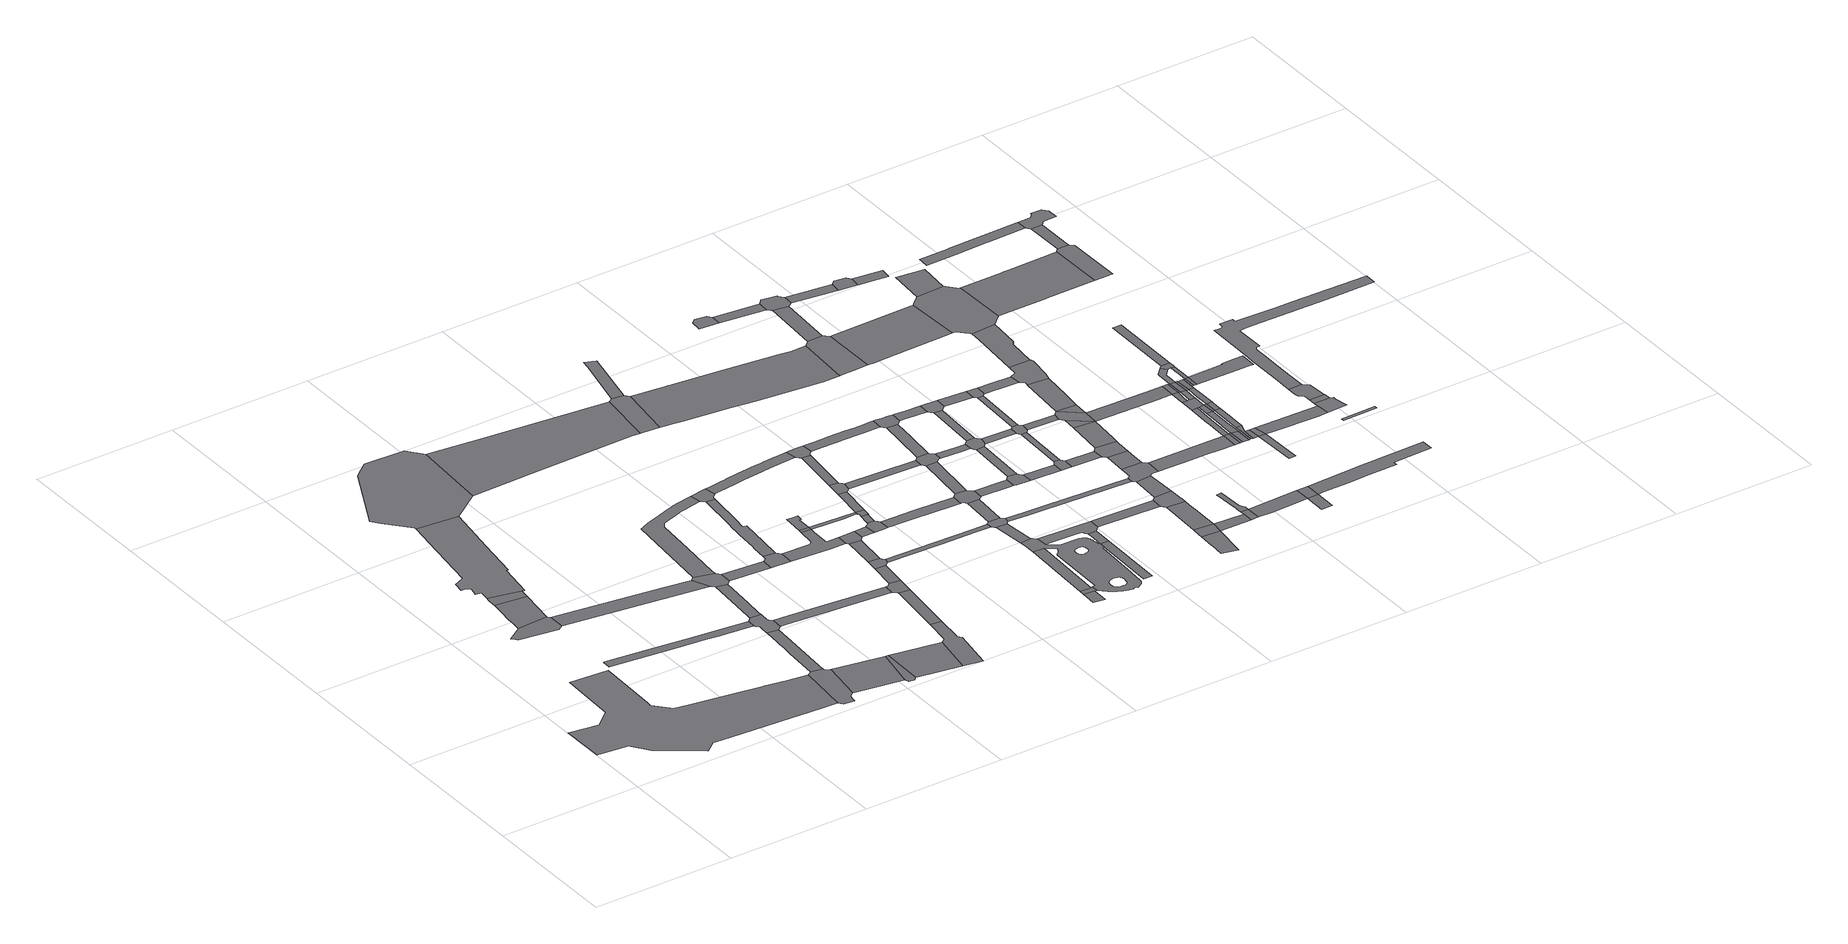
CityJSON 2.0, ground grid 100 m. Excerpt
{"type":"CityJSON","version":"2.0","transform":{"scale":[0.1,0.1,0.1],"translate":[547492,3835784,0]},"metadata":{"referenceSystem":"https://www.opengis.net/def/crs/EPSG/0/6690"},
"CityObjects":{
"road1":{"type":"Road","attributes":{"RoadStructureAttribute.sectionType":"1"},"geometry":[{"type":"MultiSurface","lod":"1","boundaries":[[[0,1,2,3,4,5,6,7,8,9,10,11,12,13,14,15,16,17,18,19,20,21,22,23,24,25,26,27,28,29]]]}]},
"road2":{"type":"Road","geometry":[{"type":"MultiSurface","lod":"1","boundaries":[[[30,31,32,33,34,35,36,37,38,39]]]}]},
"road3":{"type":"Road","attributes":{"RoadStructureAttribute.sectionType":"1"},"geometry":[{"type":"MultiSurface","lod":"1","boundaries":[[[40,41,42,43,44,45,46,47,48,31,30,49]]]}]},
"road4":{"type":"Road","geometry":[{"type":"MultiSurface","lod":"1","boundaries":[[[50,51,52,53,54,40,49,55,56]]]}]},
"road5":{"type":"Road","attributes":{"RoadStructureAttribute.sectionType":"1"},"geometry":[{"type":"MultiSurface","lod":"1","boundaries":[[[57,58,59,60,61,62,63,64,65,66,50,56,67,68,69,70]]]}]},
"road6":{"type":"Road","attributes":{"RoadStructureAttribute.sectionType":"1"},"geometry":[{"type":"MultiSurface","lod":"1","boundaries":[[[71,72,73,74,75,76,77,78,79,80,81,82,83,84]]]}]},
"road7":{"type":"Road","attributes":{"RoadStructureAttribute.sectionType":"1"},"geometry":[{"type":"MultiSurface","lod":"1","boundaries":[[[85,39,38,86,87]]]}]},
"road8":{"type":"Road","geometry":[{"type":"MultiSurface","lod":"1","boundaries":[[[88,89,90,19,18,91,92,93,94,95,96,97,98,99,100,101,102,103]]]}]},
"road9":{"type":"Road","geometry":[{"type":"MultiSurface","lod":"1","boundaries":[[[104,105,106,107,108,109,110,57,70,111,112,113]]]}]},
"road10":{"type":"Road","attributes":{"RoadStructureAttribute.sectionType":"1"},"geometry":[{"type":"MultiSurface","lod":"1","boundaries":[[[114,115,116,117,118,119,120,121,122,88,103,123,124,125]]]}]},
"road11":{"type":"Road","attributes":{"RoadStructureAttribute.sectionType":"1"},"geometry":[{"type":"MultiSurface","lod":"1","boundaries":[[[98,97,126,127]]]}]},
"road12":{"type":"Road","geometry":[{"type":"MultiSurface","lod":"1","boundaries":[[[128,129,84,83,130,131,132,114,125,133,134,135,136,137,138,139]]]}]},
"road13":{"type":"Road","geometry":[{"type":"MultiSurface","lod":"1","boundaries":[[[127,126,140,141,142,143,144,145,146]]]}]},
"road14":{"type":"Road","attributes":{"RoadStructureAttribute.sectionType":"1"},"geometry":[{"type":"MultiSurface","lod":"1","boundaries":[[[147,148,149,128,139,150,151,152,153]]]}]},
"road15":{"type":"Road","geometry":[{"type":"MultiSurface","lod":"1","boundaries":[[[154,155,87,86,147,153,156,157,158]]]}]},
"road16":{"type":"Road","attributes":{"RoadStructureAttribute.sectionType":"1"},"geometry":[{"type":"MultiSurface","lod":"1","boundaries":[[[159,146,145,160,161]]]}]},
"road17":{"type":"Road","attributes":{"RoadStructureAttribute.sectionType":"1"},"geometry":[{"type":"MultiSurface","lod":"1","boundaries":[[[157,156,162,163]]]}]},
"road18":{"type":"Road","attributes":{"RoadStructureAttribute.sectionType":"1"},"geometry":[{"type":"MultiSurface","lod":"1","boundaries":[[[164,135,134,165,166,167,168]]]}]},
"road19":{"type":"Road","attributes":{"RoadStructureAttribute.sectionType":"1"},"geometry":[{"type":"MultiSurface","lod":"1","boundaries":[[[169,170,171,172,173,174,175,176,177,178,179,180,181,154,158,182,183,184,185,186,187,188,189,190,191,192]]]}]},
"road20":{"type":"Road","geometry":[{"type":"MultiSurface","lod":"1","boundaries":[[[193,194,195,161,160,196,197,198,199,200]]]}]},
"road21":{"type":"Road","geometry":[{"type":"MultiSurface","lod":"1","boundaries":[[[201,202,163,162,203,204,205]]]}]},
"road22":{"type":"Road","attributes":{"function":"3","RoadStructureAttribute.sectionType":"1"},"geometry":[{"type":"MultiSurface","lod":"1","boundaries":[[[206,207,112,111,208,209,210,211,212]]]}]},
"road23":{"type":"Road","attributes":{"RoadStructureAttribute.sectionType":"1"},"geometry":[{"type":"MultiSurface","lod":"1","boundaries":[[[213,193,200,214,215]]]}]},
"road24":{"type":"Road","attributes":{"RoadStructureAttribute.sectionType":"1"},"geometry":[{"type":"MultiSurface","lod":"1","boundaries":[[[216,217,218,219,220,221,222,201,205,223,224,225,226,227,228,229]]]}]},
"road25":{"type":"Road","geometry":[{"type":"MultiSurface","lod":"1","boundaries":[[[230,231,232,168,167,233,234,213,215,235]]]}]},
"road26":{"type":"Road","attributes":{"RoadStructureAttribute.sectionType":"1"},"geometry":[{"type":"MultiSurface","lod":"1","boundaries":[[[236,237,238,239,240,204,203,241,242,243,244,245,246,247]]]}]},
"road27":{"type":"Road","attributes":{"RoadStructureAttribute.sectionType":"1"},"geometry":[{"type":"MultiSurface","lod":"1","boundaries":[[[248,230,235,249,250,251]]]}]},
"road28":{"type":"Road","geometry":[{"type":"MultiSurface","lod":"1","boundaries":[[[252,169,192,253,216,229,254,255,256]]]}]},
"road29":{"type":"Road","geometry":[{"type":"MultiSurface","lod":"1","boundaries":[[[257,248,251,258,259,260,261,262,263]]]}]},
"road30":{"type":"Road","geometry":[{"type":"MultiSurface","lod":"1","boundaries":[[[264,236,247,265]]]}]},
"road31":{"type":"Road","geometry":[{"type":"MultiSurface","lod":"1","boundaries":[[[266,267,268,269,270,271,264,265]]]}]},
"road32":{"type":"Road","attributes":{"RoadStructureAttribute.sectionType":"1"},"geometry":[{"type":"MultiSurface","lod":"1","boundaries":[[[272,257,263,273]]]}]},
"road33":{"type":"Road","geometry":[{"type":"MultiSurface","lod":"1","boundaries":[[[274,243,242,272,273,275]]]}]},
"road34":{"type":"Road","attributes":{"RoadStructureAttribute.sectionType":"1"},"geometry":[{"type":"MultiSurface","lod":"1","boundaries":[[[276,265,247,277,278,279,280]]]}]},
"road35":{"type":"Road","attributes":{"RoadStructureAttribute.sectionType":"1"},"geometry":[{"type":"MultiSurface","lod":"1","boundaries":[[[281,274,275,282]]]}]},
"road36":{"type":"Road","geometry":[{"type":"MultiSurface","lod":"1","boundaries":[[[283,284,285,286,281,282,287,288,289,290,291,292]]]}]},
"road37":{"type":"Road","attributes":{"RoadStructureAttribute.sectionType":"1"},"geometry":[{"type":"MultiSurface","lod":"1","boundaries":[[[293,294,295,296,297,298,299,300,301,302,303,304,305,306,307,308,309,310,311,312,313,252,256,314,315,316,317,318,319,320,321,322,323,324,325]]]}]},
"road38":{"type":"Road","attributes":{"RoadStructureAttribute.sectionType":"1"},"geometry":[{"type":"MultiSurface","lod":"1","boundaries":[[[326,327,328,283,292,329]]]}]},
"road39":{"type":"Road","geometry":[{"type":"MultiSurface","lod":"1","boundaries":[[[280,279,330,331,326,329,332,333]]]}]},
"road40":{"type":"Road","attributes":{"RoadStructureAttribute.sectionType":"1"},"geometry":[{"type":"MultiSurface","lod":"1","boundaries":[[[334,335,336,261,260,337,338,339,340]]]}]},
"road41":{"type":"Road","geometry":[{"type":"MultiSurface","lod":"1","boundaries":[[[341,212,211,342,343,344,345]]]}]},
"road42":{"type":"Road","attributes":{"RoadStructureAttribute.sectionType":"1"},"geometry":[{"type":"MultiSurface","lod":"1","boundaries":[[[346,347,348,280,333,349]]]}]},
"road43":{"type":"Road","attributes":{"RoadStructureAttribute.sectionType":"1"},"geometry":[{"type":"MultiSurface","lod":"1","boundaries":[[[350,351,352,353]]]}]},
"road44":{"type":"Road","geometry":[{"type":"MultiSurface","lod":"1","boundaries":[[[354,346,349,355,356,357,358,359,360,361]]]}]},
"road45":{"type":"Road","geometry":[{"type":"MultiSurface","lod":"1","boundaries":[[[362,350,353,363,364,365]]]}]},
"road46":{"type":"Road","attributes":{"RoadStructureAttribute.sectionType":"1"},"geometry":[{"type":"MultiSurface","lod":"1","boundaries":[[[366,367,368,341,345,369]]]}]},
"road47":{"type":"Road","attributes":{"RoadStructureAttribute.sectionType":"1"},"geometry":[{"type":"MultiSurface","lod":"1","boundaries":[[[370,354,361,371]]]}]},
"road48":{"type":"Road","attributes":{"RoadStructureAttribute.sectionType":"1"},"geometry":[{"type":"MultiSurface","lod":"1","boundaries":[[[372,373,374,290,289,375,376,377,378,379,380]]]}]},
"road49":{"type":"Road","attributes":{"RoadStructureAttribute.sectionType":"1"},"geometry":[{"type":"MultiSurface","lod":"1","boundaries":[[[381,362,365,382]]]}]},
"road50":{"type":"Road","geometry":[{"type":"MultiSurface","lod":"1","boundaries":[[[383,384,385,386,293,325,387,370,371,388,389,390,391,392]]]}]},
"road51":{"type":"Road","geometry":[{"type":"MultiSurface","lod":"1","boundaries":[[[393,394,395,396,397]]]}]},
"road52":{"type":"Road","geometry":[{"type":"MultiSurface","lod":"1","boundaries":[[[398,399,400,401,402,395,394,403,404,381,382,405,406,407,408,409,410,411,412,413,364,363,414,415,416,417,418,419,420,421,422,423,424,425,426,427,428,429,430,431,432,433,434,435,436,437,438,439,440,441,442,443,444],[445,446,447,448,449,450,451,452,453,454,455,456,457,458,459,460,461,462,463,464,465,466],[467,468,469,470,471,472,473,474,475,476,477,478,479,480,481,482,483,484,485,486,487,488]]]}]},
"road53":{"type":"Road","attributes":{"RoadStructureAttribute.sectionType":"1"},"geometry":[{"type":"MultiSurface","lod":"1","boundaries":[[[358,357,489,490]]]}]},
"road54":{"type":"Road","geometry":[{"type":"MultiSurface","lod":"1","boundaries":[[[491,492,340,339,493,494,495,393,397,496,497,498,499,500]]]}]},
"road55":{"type":"Road","attributes":{"RoadStructureAttribute.sectionType":"1"},"geometry":[{"type":"MultiSurface","lod":"1","boundaries":[[[501,491,500,502]]]}]},
"road56":{"type":"Road","geometry":[{"type":"MultiSurface","lod":"1","boundaries":[[[503,380,379,504,501,502,505,506,507,508,509,510,511]]]}]},
"road57":{"type":"Road","attributes":{"RoadStructureAttribute.sectionType":"1"},"geometry":[{"type":"MultiSurface","lod":"1","boundaries":[[[430,429,512,513,514]]]}]},
"road58":{"type":"Road","geometry":[{"type":"MultiSurface","lod":"1","boundaries":[[[515,516,401,400,517,518,519,520,521,522,523,524,525,526]]]}]},
"road59":{"type":"Road","attributes":{"RoadStructureAttribute.sectionType":"1"},"geometry":[{"type":"MultiSurface","lod":"1","boundaries":[[[527,528,529,530,531,532,533,534,535,536,537,392,391,538,539,540,541,542,543,544,545,546,547,548]]]}]},
"road60":{"type":"Road","attributes":{"RoadStructureAttribute.sectionType":"1"},"geometry":[{"type":"MultiSurface","lod":"1","boundaries":[[[549,503,511,550]]]}]},
"road61":{"type":"Road","attributes":{"function":"3","RoadStructureAttribute.sectionType":"1"},"geometry":[{"type":"MultiSurface","lod":"1","boundaries":[[[551,552,553,554,555,556,557,558,344,343,559,560,561,562,563,564,565,566,567]]]}]},
"road62":{"type":"Road","geometry":[{"type":"MultiSurface","lod":"1","boundaries":[[[522,568,569,430,514,523]]]}]},
"road63":{"type":"Road","attributes":{"RoadStructureAttribute.sectionType":"1"},"geometry":[{"type":"MultiSurface","lod":"1","boundaries":[[[570,571,572,507,506,573,574,575]]]}]},
"road64":{"type":"Road","geometry":[{"type":"MultiSurface","lod":"1","boundaries":[[[576,577,490,489,578,549,550,579,580,581,582,583,584,585]]]}]},
"road65":{"type":"Road","attributes":{"RoadStructureAttribute.sectionType":"1"},"geometry":[{"type":"MultiSurface","lod":"1","boundaries":[[[586,587,576,585,588,589]]]}]},
"road66":{"type":"Road","geometry":[{"type":"MultiSurface","lod":"1","boundaries":[[[590,591,575,574,592,593,594,595,596,597]]]}]},
"road67":{"type":"Road","attributes":{"RoadStructureAttribute.sectionType":"1"},"geometry":[{"type":"MultiSurface","lod":"1","boundaries":[[[598,582,581,599,600,601]]]}]},
"road68":{"type":"Road","attributes":{"RoadStructureAttribute.sectionType":"1"},"geometry":[{"type":"MultiSurface","lod":"1","boundaries":[[[602,603,604,605,498,497,606,607,608,609,610]]]}]},
"road69":{"type":"Road","geometry":[{"type":"MultiSurface","lod":"1","boundaries":[[[611,612,613,548,547,586,589,614,615]]]}]},
"road70":{"type":"Road","attributes":{"RoadStructureAttribute.sectionType":"1"},"geometry":[{"type":"MultiSurface","lod":"1","boundaries":[[[616,617,590,597]]]}]},
"road71":{"type":"Road","attributes":{"RoadStructureAttribute.sectionType":"1"},"geometry":[{"type":"MultiSurface","lod":"1","boundaries":[[[618,526,525,619,620,621]]]}]},
"road72":{"type":"Road","attributes":{"RoadStructureAttribute.sectionType":"1"},"geometry":[{"type":"MultiSurface","lod":"1","boundaries":[[[594,593,622,623,624]]]}]},
"road73":{"type":"Road","geometry":[{"type":"MultiSurface","lod":"1","boundaries":[[[625,626,627,628,629,630,601,600,631,632,617,616,633,634,635,636]]]}]},
"road74":{"type":"Road","attributes":{"RoadStructureAttribute.sectionType":"1"},"geometry":[{"type":"MultiSurface","lod":"1","boundaries":[[[637,638,639,615,614,640,641,642,643]]]}]},
"road75":{"type":"Road","attributes":{"RoadStructureAttribute.sectionType":"1"},"geometry":[{"type":"MultiSurface","lod":"1","boundaries":[[[644,645,646,647,648,649]]]}]},
"road76":{"type":"Road","geometry":[{"type":"MultiSurface","lod":"1","boundaries":[[[650,651,652,653,654,655]]]}]},
"road77":{"type":"Road","attributes":{"RoadStructureAttribute.sectionType":"1"},"geometry":[{"type":"MultiSurface","lod":"1","boundaries":[[[656,628,627,657]]]}]},
"road78":{"type":"Road","geometry":[{"type":"MultiSurface","lod":"1","boundaries":[[[658,659,644,649,660]]]}]},
"road79":{"type":"Road","geometry":[{"type":"MultiSurface","lod":"1","boundaries":[[[661,662,624,623,663,664,665]]]}]},
"road80":{"type":"Road","attributes":{"RoadStructureAttribute.sectionType":"1"},"geometry":[{"type":"MultiSurface","lod":"1","boundaries":[[[636,635,666,667]]]}]},
"road81":{"type":"Road","attributes":{"RoadStructureAttribute.sectionType":"1"},"geometry":[{"type":"MultiSurface","lod":"1","boundaries":[[[668,669,670,658,660,671,672,673,674]]]}]},
"road82":{"type":"Road","geometry":[{"type":"MultiSurface","lod":"1","boundaries":[[[643,642,656,657,675,676]]]}]},
"road83":{"type":"Road","attributes":{"RoadStructureAttribute.sectionType":"1"},"geometry":[{"type":"MultiSurface","lod":"1","boundaries":[[[677,661,665,678,679]]]}]},
"road84":{"type":"Road","geometry":[{"type":"MultiSurface","lod":"1","boundaries":[[[680,681,621,620,682,668,674,683,684,685]]]}]},
"road85":{"type":"Road","geometry":[{"type":"MultiSurface","lod":"1","boundaries":[[[686,687,688,689,690,691,567,566,692,693,694,695]]]}]},
"road86":{"type":"Road","attributes":{"RoadStructureAttribute.sectionType":"1"},"geometry":[{"type":"MultiSurface","lod":"1","boundaries":[[[696,660,649,697,698]]]}]},
"road87":{"type":"Road","attributes":{"RoadStructureAttribute.sectionType":"1"},"geometry":[{"type":"MultiSurface","lod":"1","boundaries":[[[664,663,699,700]]]}]},
"road88":{"type":"Road","attributes":{"RoadStructureAttribute.sectionType":"1"},"geometry":[{"type":"MultiSurface","lod":"1","boundaries":[[[701,654,653,702,703]]]}]},
"road89":{"type":"Road","attributes":{"RoadStructureAttribute.sectionType":"1"},"geometry":[{"type":"MultiSurface","lod":"1","boundaries":[[[704,705,706,680,685]]]}]},
"road90":{"type":"Road","geometry":[{"type":"MultiSurface","lod":"1","boundaries":[[[707,667,666,708,709,677,679,710,711,712,713]]]}]},
"road91":{"type":"Road","attributes":{"RoadStructureAttribute.sectionType":"1"},"geometry":[{"type":"MultiSurface","lod":"1","boundaries":[[[676,675,714,715]]]}]},
"road92":{"type":"Road","geometry":[{"type":"MultiSurface","lod":"1","boundaries":[[[716,717,718,719,720,721,722,610,609,723,706,705,724,725,726,727,728,729]]]}]},
"road93":{"type":"Road","attributes":{"RoadStructureAttribute.sectionType":"1"},"geometry":[{"type":"MultiSurface","lod":"1","boundaries":[[[730,707,713,731]]]}]},
"road94":{"type":"Road","attributes":{"RoadStructureAttribute.sectionType":"1"},"geometry":[{"type":"MultiSurface","lod":"1","boundaries":[[[732,689,688,733]]]}]},
"road95":{"type":"Road","geometry":[{"type":"MultiSurface","lod":"1","boundaries":[[[734,735,698,697,736]]]}]},
"road96":{"type":"Road","attributes":{"RoadStructureAttribute.sectionType":"1"},"geometry":[{"type":"MultiSurface","lod":"1","boundaries":[[[737,738,716,729,739,740]]]}]},
"road97":{"type":"Road","attributes":{"RoadStructureAttribute.sectionType":"1"},"geometry":[{"type":"MultiSurface","lod":"1","boundaries":[[[712,711,741,742]]]}]},
"road98":{"type":"Road","attributes":{"RoadStructureAttribute.sectionType":"1"},"geometry":[{"type":"MultiSurface","lod":"1","boundaries":[[[743,744,745,746,747,748,749,750,735,734]]]}]},
"road99":{"type":"Road","geometry":[{"type":"MultiSurface","lod":"1","boundaries":[[[751,700,699,752,753,737,740,754,755]]]}]},
"road100":{"type":"Road","geometry":[{"type":"MultiSurface","lod":"1","boundaries":[[[715,714,730,731,756,757]]]}]},
"road101":{"type":"Road","geometry":[{"type":"MultiSurface","lod":"1","boundaries":[[[758,759,760,703,702,761,732,733,762,763,764,765,766,767]]]}]},
"road102":{"type":"Road","attributes":{"RoadStructureAttribute.sectionType":"1"},"geometry":[{"type":"MultiSurface","lod":"1","boundaries":[[[768,751,755,769,770]]]}]},
"road103":{"type":"Road","geometry":[{"type":"MultiSurface","lod":"1","boundaries":[[[771,768,770]]]}]},
"road104":{"type":"Road","attributes":{"RoadStructureAttribute.sectionType":"1"},"geometry":[{"type":"MultiSurface","lod":"1","boundaries":[[[772,734,736,773,774,775]]]}]},
"road105":{"type":"Road","attributes":{"RoadStructureAttribute.sectionType":"1"},"geometry":[{"type":"MultiSurface","lod":"1","boundaries":[[[776,777,742,741,771,770,778]]]}]},
"road106":{"type":"Road","attributes":{"RoadStructureAttribute.sectionType":"1"},"geometry":[{"type":"MultiSurface","lod":"1","boundaries":[[[779,780,757,756,781,782,783,784,785]]]}]},
"road107":{"type":"Road","geometry":[{"type":"MultiSurface","lod":"1","boundaries":[[[776,778,786]]]}]},
"road108":{"type":"Road","attributes":{"function":"3","RoadStructureAttribute.sectionType":"1"},"geometry":[{"type":"MultiSurface","lod":"1","boundaries":[[[787,788,695,694,789,790,791,792,793]]]}]},
"road109":{"type":"Road","attributes":{"RoadStructureAttribute.sectionType":"1"},"geometry":[{"type":"MultiSurface","lod":"1","boundaries":[[[764,763,794,795]]]}]},
"road110":{"type":"Road","attributes":{"RoadStructureAttribute.sectionType":"1"},"geometry":[{"type":"MultiSurface","lod":"1","boundaries":[[[728,727,796,797,798,799,800]]]}]},
"road111":{"type":"Road","attributes":{"RoadStructureAttribute.sectionType":"1"},"geometry":[{"type":"MultiSurface","lod":"1","boundaries":[[[801,802,776,786,803,804,805]]]}]},
"road112":{"type":"Road","geometry":[{"type":"MultiSurface","lod":"1","boundaries":[[[806,807,808,775]]]}]},
"road113":{"type":"Road","geometry":[{"type":"MultiSurface","lod":"1","boundaries":[[[809,772,775,808]]]}]},
"road114":{"type":"Road","geometry":[{"type":"MultiSurface","lod":"1","boundaries":[[[810,811,812,813,814,815,816,785,784,817,818,801,805,819,820,821,822,823,824]]]}]},
"road115":{"type":"Road","geometry":[{"type":"MultiSurface","lod":"1","boundaries":[[[825,826,827,795,794,828,829,830,831]]]}]},
"road116":{"type":"Road","attributes":{"RoadStructureAttribute.sectionType":"1"},"geometry":[{"type":"MultiSurface","lod":"1","boundaries":[[[832,778,770,833,834,835,836]]]}]},
"road117":{"type":"Road","attributes":{"RoadStructureAttribute.sectionType":"1"},"geometry":[{"type":"MultiSurface","lod":"1","boundaries":[[[837,838,839,840,841,842,843,844,845,846,847,848,810,824]]]}]},
"road118":{"type":"Road","geometry":[{"type":"MultiSurface","lod":"1","boundaries":[[[849,800,799,850]]]}]},
"road119":{"type":"Road","attributes":{"RoadStructureAttribute.sectionType":"1"},"geometry":[{"type":"MultiSurface","lod":"1","boundaries":[[[851,849,850,852]]]}]},
"road120":{"type":"Road","geometry":[{"type":"MultiSurface","lod":"1","boundaries":[[[851,852,853,854]]]}]},
"road121":{"type":"Road","geometry":[{"type":"MultiSurface","lod":"1","boundaries":[[[855,856,857,858,859,860,861,862,863,800,849]]]}]},
"road122":{"type":"Road","attributes":{"RoadStructureAttribute.sectionType":"1"},"geometry":[{"type":"MultiSurface","lod":"1","boundaries":[[[829,828,864,865]]]}]},
"road123":{"type":"Road","attributes":{"RoadStructureAttribute.sectionType":"1"},"geometry":[{"type":"MultiSurface","lod":"1","boundaries":[[[854,853,866,867]]]}]},
"road124":{"type":"Road","geometry":[{"type":"MultiSurface","lod":"1","boundaries":[[[868,869,870,871,872,873,793,792,874,875,845,844,876,877,878,879]]]}]},
"road125":{"type":"Road","attributes":{"RoadStructureAttribute.sectionType":"1"},"geometry":[{"type":"MultiSurface","lod":"1","boundaries":[[[880,881,882,883]]]}]},
"road126":{"type":"Road","attributes":{"RoadStructureAttribute.sectionType":"1"},"geometry":[{"type":"MultiSurface","lod":"1","boundaries":[[[884,885,886,887,888,851,854,889,890,891,892,893]]]}]},
"road127":{"type":"Road","attributes":{"RoadStructureAttribute.sectionType":"1"},"geometry":[{"type":"MultiSurface","lod":"1","boundaries":[[[894,867,866,895,896,897]]]}]},
"road128":{"type":"Road","attributes":{"RoadStructureAttribute.sectionType":"1"},"geometry":[{"type":"MultiSurface","lod":"1","boundaries":[[[896,895,880,898]]]}]},
"road129":{"type":"Road","geometry":[{"type":"MultiSurface","lod":"1","boundaries":[[[898,880,883,899]]]}]},
"road130":{"type":"Road","attributes":{"RoadStructureAttribute.sectionType":"1"},"geometry":[{"type":"MultiSurface","lod":"1","boundaries":[[[900,901,884,893]]]}]},
"road131":{"type":"Road","geometry":[{"type":"MultiSurface","lod":"1","boundaries":[[[902,903,859,858,904,901,900,905,906,907,908,909]]]}]},
"road132":{"type":"Road","geometry":[{"type":"MultiSurface","lod":"1","boundaries":[[[910,911,912,894,897,913,914,915]]]}]},
"road133":{"type":"Road","geometry":[{"type":"MultiSurface","lod":"1","boundaries":[[[835,916,902,909,917,918]]]}]},
"road134":{"type":"Road","geometry":[{"type":"MultiSurface","lod":"1","boundaries":[[[919,900,893,920,910,921]]]}]},
"road135":{"type":"Road","geometry":[{"type":"MultiSurface","lod":"1","boundaries":[[[836,835,918,922]]]}]},
"road136":{"type":"Road","geometry":[{"type":"MultiSurface","lod":"1","boundaries":[[[923,871,870,924]]]}]},
"road137":{"type":"Road","geometry":[{"type":"MultiSurface","lod":"1","boundaries":[[[921,910,915,925,926]]]}]},
"road138":{"type":"Road","attributes":{"RoadStructureAttribute.sectionType":"1"},"geometry":[{"type":"MultiSurface","lod":"1","boundaries":[[[927,928,929,907,906,930,931]]]}]},
"road139":{"type":"Road","attributes":{"RoadStructureAttribute.sectionType":"1"},"geometry":[{"type":"MultiSurface","lod":"1","boundaries":[[[922,918,927,932]]]}]},
"road140":{"type":"Road","geometry":[{"type":"MultiSurface","lod":"1","boundaries":[[[932,927,931,933]]]}]},
"road141":{"type":"Road","geometry":[{"type":"MultiSurface","lod":"1","boundaries":[[[934,935,921,926,936,937]]]}]},
"road142":{"type":"Road","attributes":{"RoadStructureAttribute.sectionType":"1"},"geometry":[{"type":"MultiSurface","lod":"1","boundaries":[[[938,939,809,808,940,941,942,943,944,945]]]}]},
"road143":{"type":"Road","attributes":{"RoadStructureAttribute.sectionType":"1"},"geometry":[{"type":"MultiSurface","lod":"1","boundaries":[[[933,931,946,934,947]]]}]},
"road144":{"type":"Road","geometry":[{"type":"MultiSurface","lod":"1","boundaries":[[[948,947,934,937,949,950]]]}]},
"road145":{"type":"Road","attributes":{"RoadStructureAttribute.sectionType":"1"},"geometry":[{"type":"MultiSurface","lod":"1","boundaries":[[[951,952,953,932,933,954,955,956,957]]]}]},
"road146":{"type":"Road","attributes":{"RoadStructureAttribute.sectionType":"1"},"geometry":[{"type":"MultiSurface","lod":"1","boundaries":[[[950,949,958,959]]]}]},
"road147":{"type":"Road","geometry":[{"type":"MultiSurface","lod":"1","boundaries":[[[960,959,958,961]]]}]},
"road148":{"type":"Road","attributes":{"RoadStructureAttribute.sectionType":"1"},"geometry":[{"type":"MultiSurface","lod":"1","boundaries":[[[899,883,962,963,964,965,966]]]}]},
"road149":{"type":"Road","geometry":[{"type":"MultiSurface","lod":"1","boundaries":[[[967,968,969,970,959,960,971,972]]]}]},
"road150":{"type":"Road","geometry":[{"type":"MultiSurface","lod":"1","boundaries":[[[973,951,957,967,972,974,975]]]}]},
"road151":{"type":"Road","attributes":{"RoadStructureAttribute.sectionType":"1"},"geometry":[{"type":"MultiSurface","lod":"1","boundaries":[[[976,977,973,975]]]}]},
"road152":{"type":"Road","attributes":{"RoadStructureAttribute.sectionType":"1"},"geometry":[{"type":"MultiSurface","lod":"1","boundaries":[[[961,978,979,980,981,982,983,984,985,986,987,960]]]}]},
"road153":{"type":"Road","attributes":{"function":"3","RoadStructureAttribute.sectionType":"1"},"geometry":[{"type":"MultiSurface","lod":"1","boundaries":[[[988,989,990,991,879,878,992,993,994,995,996,997]]]}]},
"road154":{"type":"Road","geometry":[{"type":"MultiSurface","lod":"1","boundaries":[[[998,966,965,999,1000,1001,1002]]]}]},
"road155":{"type":"Road","attributes":{"RoadStructureAttribute.sectionType":"1"},"geometry":[{"type":"MultiSurface","lod":"1","boundaries":[[[1003,998,1002,1004]]]}]},
"road156":{"type":"Road","geometry":[{"type":"MultiSurface","lod":"1","boundaries":[[[1005,1006,1007,1008,1009,1010,1011,1012,1013,1014,1015,1016,1017,1018,1019,1020,1003,1004,1021,1022,1023,1024,1025,1026,1027,1028]]]}]},
"road157":{"type":"Road","attributes":{"RoadStructureAttribute.sectionType":"1"},"geometry":[{"type":"MultiSurface","lod":"1","boundaries":[[[1029,1030,1031,1032]]]}]},
"road158":{"type":"Road","attributes":{"RoadStructureAttribute.sectionType":"1"},"geometry":[{"type":"MultiSurface","lod":"1","boundaries":[[[1033,1034,1035,1036,1037,1038,1039,1040,1041]]]}]},
"road159":{"type":"Road","geometry":[{"type":"MultiSurface","lod":"1","boundaries":[[[1042,1043,997,996,1044,1045,1046]]]}]},
"road160":{"type":"Road","attributes":{"RoadStructureAttribute.sectionType":"1"},"geometry":[{"type":"MultiSurface","lod":"1","boundaries":[[[1047,1048,1042,1046,1049,1050]]]}]},
"road161":{"type":"Road","geometry":[{"type":"MultiSurface","lod":"1","boundaries":[[[1051,1052,1053,1054,1055,1033,1041,1047,1050,1056,1057,1058,1059,1060]]]}]},
"road162":{"type":"Road","attributes":{"RoadStructureAttribute.sectionType":"1"},"geometry":[{"type":"MultiSurface","lod":"1","boundaries":[[[1061,1062,1063,1064,1065,1066,1067,1068,1069,1070,1071,1072,1073,1074,1075,1076,1077,1078,1079,1080,1081,1082,1083,1084,1085,1086,1087,1088,1089,1090,1091,1092,1093,1094,1005,1028]]]}]}
},
"vertices":[
[345,1228,0],[328,819,0],[315,808,0],[240,744,0],[215,722,0],[5,750,0],[7,445,0],[200,422,0],[224,419,0],[311,298,0],[591,98,0],[669,159,0],[689,158,0],[801,151,0],[1123,131,0],[1245,124,0],[1270,122,0],[1458,111,0],[1553,105,0],[1590,471,0],[1454,494,0],[1298,520,0],[1291,521,0],[1088,555,0],[1047,563,0],[796,604,0],[697,620,0],[599,732,0],[601,770,0],[618,1210,0],
[656,1928,0],[442,1915,0],[335,1847,0],[355,1824,0],[366,1811,0],[640,1767,0],[653,1776,0],[667,1786,0],[674,1791,0],[674,1912,0],
[473,2222,0],[470,2202,0],[460,2127,0],[456,2094,0],[453,2072,0],[448,2034,0],[447,2007,0],[445,1975,0],[442,1920,0],[694,2191,0],
[480,2312,0],[477,2295,0],[474,2277,0],[470,2234,0],[472,2234,0],[704,2259,0],[719,2257,0],
[579,3217,0],[553,3042,0],[487,2586,0],[413,2553,0],[404,2479,0],[434,2476,0],[461,2448,0],[451,2402,0],[448,2391,0],[490,2384,0],[758,2511,0],[774,2509,0],[814,2808,0],[876,3192,0],
[1447,1209,0],[1205,1236,0],[957,1267,0],[650,1301,0],[647,1302,0],[646,1239,0],[716,1231,0],[1107,1187,0],[1306,1164,0],[1402,1153,0],[1403,1153,0],[1448,1148,0],[1636,1127,0],[1641,1187,0],
[1441,1806,0],[1677,1652,0],[1625,1777,0],
[1623,493,0],[1616,488,0],[1612,486,0],[1567,88,0],[1579,74,0],[1654,65,0],[1656,83,0],[1661,121,0],[1684,140,0],[1694,148,0],[1737,447,0],[1728,448,0],[1727,450,0],[1705,475,0],[1703,477,0],[1703,482,0],
[749,4015,0],[743,4011,0],[683,3964,0],[631,3923,0],[394,3448,0],[441,3394,0],[581,3234,0],[1079,3334,0],[1117,3894,0],[1031,4001,0],
[1658,1016,0],[1658,1009,0],[1653,940,0],[1651,907,0],[1648,871,0],[1648,870,0],[1644,805,0],[1640,754,0],[1639,735,0],[1731,902,0],[1737,1003,0],[1738,1006,0],
[2040,90,0],[2098,384,0],
[1671,1214,0],[1649,1194,0],[1645,1118,0],[1664,1098,0],[1662,1076,0],[1765,1030,0],[1768,1033,0],[1773,1113,0],[1770,1113,0],[1751,1137,0],[1746,1144,0],[1750,1211,0],
[2054,71,0],[2054,66,0],[2092,59,0],[2093,59,0],[2103,69,0],[2112,78,0],[2118,380,0],
[1701,1629,0],[1673,1241,0],[1671,1217,0],[1750,1218,0],[1751,1242,0],[1761,1366,0],[1779,1614,0],
[1654,1799,0],[1628,1780,0],[1808,1639,0],[1812,1731,0],[1790,1761,0],
[2473,318,0],[2424,24,0],[2475,318,0],
[2105,1620,0],[2111,1707,0],
[1884,1103,0],[1877,1023,0],[1879,1023,0],[2550,966,0],[2556,1043,0],
[2171,2577,0],[2147,2573,0],[2072,2559,0],[2017,2547,0],[2001,2542,0],[1982,2537,0],[1937,2523,0],[1842,2490,0],[1803,2479,0],[1748,2456,0],[1734,2451,0],[1708,2440,0],[1692,2246,0],[1789,1797,0],[1815,2094,0],[1838,2378,0],[1860,2412,0],[1896,2424,0],[1971,2451,0],[2007,2461,0],[2032,2467,0],[2067,2475,0],[2090,2481,0],[2183,2499,0],
[2532,531,0],[2508,340,0],[2506,339,0],[2561,0,0],[2610,296,0],[2589,328,0],[2589,329,0],[2611,522,0],
[2141,1755,0],[2138,1725,0],[2245,1611,0],[2252,1716,0],[2225,1747,0],
[1589,3841,0],[1421,3860,0],[1426,3344,0],[1492,3346,0],[2272,3358,0],[2332,3351,0],[2380,3754,0],
[2582,939,0],[2611,525,0],[2658,928,0],
[2213,2473,0],[2181,2176,0],[2174,2143,0],[2167,2068,0],[2165,2041,0],[2153,1886,0],[2150,1858,0],[2238,1896,0],[2258,2104,0],[2241,2106,0],[2231,2107,0],[2234,2137,0],[2240,2168,0],[2275,2466,0],
[2595,1062,0],[2575,1043,0],[2574,1042,0],[2551,965,0],[2580,941,0],[2674,1053,0],
[2488,1850,0],[2478,1728,0],[2476,1726,0],[2474,1725,0],[2452,1707,0],[2529,1592,0],[2640,1594,0],[2644,1675,0],[2551,1674,0],[2552,1703,0],[2556,1815,0],[2558,1844,0],
[2621,1250,0],[2697,1240,0],[2697,1242,0],[2698,1246,0],
[2291,2596,0],[2205,2480,0],[2278,2489,0],[2288,2499,0],[2307,2518,0],
[2631,1338,0],[2705,1251,0],[2721,1266,0],[2726,1266,0],[2733,1306,0],[2728,1312,0],[2711,1332,0],
[2490,1877,0],[2559,1872,0],
[2559,1878,0],[2563,1979,0],[2576,1978,0],[2578,2019,0],[2540,2022,0],[2502,2024,0],
[2655,1575,0],[2738,1571,0],
[2761,1678,0],[2763,1599,0],
[2601,1872,0],[2802,1836,0],[2878,1834,0],[2892,1833,0],[2893,1857,0],
[2847,1680,0],[2859,1598,0],
[2882,1712,0],[2881,1702,0],[2864,1691,0],[2859,1688,0],[2909,1598,0],[2939,1599,0],[2955,1599,0],[2956,1679,0],[2945,1692,0],[2931,1707,0],
[2940,2666,0],[2929,2665,0],[2884,2662,0],[2843,2659,0],[2800,2656,0],[2759,2652,0],[2755,2652,0],[2746,2651,0],[2709,2648,0],[2660,2643,0],[2658,2643,0],[2643,2641,0],[2593,2636,0],[2574,2634,0],[2547,2631,0],[2530,2628,0],[2486,2623,0],[2433,2616,0],[2430,2616,0],[2382,2609,0],[2330,2601,0],[2329,2521,0],[2394,2530,0],[2486,2542,0],[2538,2549,0],[2552,2551,0],[2651,2562,0],[2654,2562,0],[2688,2566,0],[2756,2572,0],[2868,2582,0],[2914,2586,0],[2953,2587,0],
[2896,1797,0],[2891,1759,0],[2887,1757,0],[2941,1791,0],
[2892,1826,0],[2900,1826,0],[2946,1791,0],[2954,1849,0],
[3474,1286,0],[3370,1289,0],[3093,1296,0],[3109,1255,0],[3369,1249,0],[3478,1246,0],[3476,1286,0],
[2413,3775,0],[2353,3349,0],[2466,3337,0],[2521,3737,0],[2494,3768,0],
[2924,2086,0],[2921,2052,0],[2894,1861,0],[2983,2078,0],
[3501,285,0],[3496,176,0],[3576,164,0],[3580,282,0],
[2938,2200,0],[2994,2087,0],[3004,2095,0],[3015,2103,0],[3023,2165,0],[3014,2175,0],[3007,2182,0],[2997,2193,0],
[3502,326,0],[3595,278,0],[3592,324,0],[3582,323,0],
[2513,4223,0],[2501,4170,0],[2499,4156,0],[2587,4190,0],
[2980,2557,0],[3039,2550,0],
[3206,1670,0],[3198,1670,0],[2979,1679,0],[2980,1598,0],[3031,1598,0],[3195,1590,0],[3229,1589,0],[3478,1576,0],[3482,1656,0],
[3524,862,0],[3602,859,0],
[3032,2668,0],[3010,2669,0],[3003,2669,0],[2964,2668,0],[2971,2567,0],[3041,2562,0],[3052,2572,0],[3070,2589,0],[3071,2589,0],[3067,2668,0],
[3500,1223,0],[3522,995,0],[3602,999,0],[3601,1003,0],[3579,1222,0],
[3709,839,0],[3639,892,0],[3640,893,0],[3630,974,0],[3606,995,0],[3527,939,0],[3525,879,0],[3670,808,0],[3660,791,0],[3658,788,0],[3657,787,0],[3645,771,0],[3633,760,0],[3628,753,0],[3627,740,0],[3617,328,0],[3645,231,0],[3685,201,0],[3688,199,0],[3723,181,0],[3758,172,0],[3788,167,0],[3797,171,0],[3813,177,0],[3820,165,0],[3856,185,0],[3873,208,0],[3878,230,0],[3885,377,0],[3890,485,0],[3898,660,0],[3916,666,0],[3918,709,0],[3913,708,0],[3908,713,0],[3906,721,0],[3903,741,0],[3900,763,0],[3900,765,0],[3900,771,0],[3900,776,0],[3897,788,0],[3894,794,0],[3889,802,0],[3884,810,0],[3867,828,0],[3847,835,0],[3788,747,0],[3798,744,0],[3808,737,0],[3809,735,0],[3811,733,0],[3815,728,0],[3815,726,0],[3818,715,0],[3818,697,0],[3808,682,0],[3796,674,0],[3775,670,0],[3771,669,0],[3751,677,0],[3741,689,0],[3736,704,0],[3738,717,0],[3743,731,0],[3751,738,0],[3753,739,0],[3765,744,0],[3778,747,0],[3754,334,0],[3757,334,0],[3767,332,0],[3782,327,0],[3794,320,0],[3798,315,0],[3802,310,0],[3805,292,0],[3802,270,0],[3800,255,0],[3788,242,0],[3773,234,0],[3758,232,0],[3738,234,0],[3719,241,0],[3718,241,0],[3705,259,0],[3702,281,0],[3704,295,0],[3704,306,0],[3719,321,0],[3739,331,0],
[3531,2081,0],[3534,2140,0],
[3500,1305,0],[3478,1288,0],[3483,1246,0],[3494,1232,0],[3499,1226,0],[3582,1226,0],[3596,1241,0],[3604,1279,0],[3598,1285,0],[3579,1302,0],
[3516,1554,0],[3599,1550,0],
[3514,1684,0],[3499,1575,0],[3618,1564,0],[3626,1571,0],[3629,1650,0],[3624,1650,0],[3621,1650,0],[3620,1652,0],[3595,1682,0],
[3905,226,0],[3966,225,0],[3977,708,0],
[3915,962,0],[3838,965,0],[3701,890,0],[3839,883,0],[3897,880,0],[3910,861,0],[3911,859,0],[3921,845,0],[3981,846,0],[3991,856,0],[4012,877,0],[4016,957,0],
[3558,2662,0],[3515,2662,0],[3443,2663,0],[3372,2664,0],[3319,2665,0],[3247,2666,0],[3227,2666,0],[3190,2666,0],[3189,2666,0],[3150,2667,0],[3095,2667,0],[3214,2586,0],[3226,2586,0],[3258,2585,0],[3305,2585,0],[3349,2584,0],[3389,2583,0],[3422,2583,0],[3457,2583,0],[3496,2582,0],[3576,2581,0],[3579,2661,0],
[3552,2051,0],[3633,2050,0],
[3625,3609,0],[3544,3618,0],[3164,3662,0],[2789,3706,0],[2787,3706,0],[2720,3714,0],[2718,3714,0],[2558,3732,0],[2517,3332,0],[2552,3328,0],[2621,3319,0],[2778,3300,0],[2957,3279,0],[3129,3258,0],[3586,3208,0],[3708,3209,0],[3735,3611,0],
[3920,807,0],[3919,780,0],
[3866,1639,0],[3831,1641,0],[3653,1649,0],[3832,1562,0],[3863,1561,0],[3866,1640,0],
[3564,2166,0],[3542,2146,0],[3534,2076,0],[3654,2069,0],[3659,2074,0],[3671,2074,0],[3674,2134,0],[3672,2136,0],[3662,2146,0],[3645,2165,0],
[3603,2552,0],[3587,2393,0],[3667,2385,0],[3683,2545,0],
[3894,1671,0],[3883,1659,0],[3883,1559,0],[3980,1550,0],[3980,1630,0],[3979,1632,0],[3963,1652,0],[3954,1665,0],
[3826,2125,0],[3827,2065,0],[3890,2062,0],[3891,2123,0],
[3889,1263,0],[3835,1266,0],[3752,1271,0],[3606,1279,0],[3599,1240,0],[3750,1231,0],[3835,1225,0],[4481,1193,0],[4485,1236,0],
[3692,2656,0],[3640,2659,0],[3599,2661,0],[3713,2572,0],[3718,2654,0],
[3973,2038,0],[3912,2031,0],
[4046,956,0],[4046,876,0],[4461,858,0],[4465,937,0],
[4002,1549,0],[4199,1541,0],[4202,1621,0],
[3997,2127,0],[3988,2140,0],[3978,2154,0],[3919,2151,0],[3908,2140,0],[3900,2132,0],[3897,2052,0],[3903,2044,0],[3983,2047,0],[3984,2048,0],[3995,2058,0],[4004,2117,0],
[3821,2647,0],[3775,2651,0],[3737,2653,0],[3750,2571,0],[3822,2566,0],[3910,2561,0],[3915,2641,0],
[4470,422,0],[4465,307,0],[4465,298,0],[4460,199,0],[4571,173,0],[4601,417,0],
[3352,4246,0],[3319,4219,0],[3311,4141,0],[3449,4126,0],[3454,4205,0],[3431,4234,0],
[3939,2528,0],[3997,2526,0],
[4474,517,0],[4472,453,0],[4614,503,0],
[4222,1651,0],[4222,1647,0],[4278,1539,0],[4282,1618,0],[4261,1644,0],
[4217,2047,0],[4220,2107,0],
[4488,826,0],[4486,783,0],[4485,758,0],[4616,578,0],[4617,687,0],[4619,772,0],[4620,818,0],
[4031,2554,0],[4035,2634,0],
[4236,2024,0],[4275,2017,0],[4275,2021,0],
[4494,964,0],[4486,957,0],[4475,841,0],[4621,858,0],[4617,859,0],[4617,964,0],
[3897,3635,0],[3887,3645,0],[3883,3650,0],[3774,3646,0],[3769,3641,0],[3762,3635,0],[3743,3209,0],[3816,3211,0],[3921,3213,0],[3917,3613,0],
[4826,495,0],[4830,415,0],[4830,496,0],
[4492,1530,0],[4490,1610,0],
[3455,4204,0],[3772,4090,0],[3779,4169,0],
[4618,985,0],[4615,1180,0],[4502,1171,0],
[4239,2126,0],[4226,2037,0],[4236,2025,0],[4287,2034,0],[4296,2044,0],[4301,2103,0],[4280,2125,0],
[4237,2541,0],[4242,2622,0],
[4511,1343,0],[4510,1307,0],[4509,1287,0],[4508,1269,0],[4507,1253,0],[4496,1243,0],[4487,1236,0],[4483,1191,0],[4629,1196,0],[4638,1196,0],[4647,1196,0],[4682,1196,0],[4684,1310,0],[4656,1337,0],
[4256,2519,0],[4297,2518,0],
[3801,4060,0],[3907,4042,0],
[4885,526,0],[4829,524,0],[4884,415,0],
[4518,1504,0],[4516,1456,0],[4658,1389,0],[4663,1497,0],
[4522,2033,0],[4534,2093,0],
[4884,558,0],[4866,582,0],[4862,586,0],[4855,772,0],[4839,772,0],[4822,771,0],[4828,575,0],[4828,566,0],
[4519,1638,0],[4496,1530,0],[4518,1506,0],[4668,1600,0],[4670,1627,0],
[4317,2537,0],[4322,2617,0],
[3810,4202,0],[3806,4198,0],[3791,4182,0],[3793,4068,0],[3913,4046,0],[3942,4066,0],[3948,4145,0],[3944,4146,0],[3917,4176,0],[3917,4182,0],
[4541,1902,0],[4674,1672,0],[4691,1889,0],
[4549,2004,0],
[5250,536,0],[4985,415,0],[5197,422,0],[5253,423,0],
[4563,2119,0],[4540,2098,0],[4700,2002,0],
[4558,2604,0],[4415,2612,0],[4410,2532,0],[4412,2532,0],[4563,2525,0],[4568,2525,0],[4560,2604,0],
[4707,2113,0],
[4523,3623,0],[3968,3614,0],[3967,3213,0],[4123,3217,0],[4528,3225,0],[4552,3225,0],[4538,3623,0],
[4261,4025,0],[4271,4102,0],
[4920,1191,0],[5043,1189,0],[5121,1186,0],[5240,1184,0],[5242,1305,0],
[4592,2474,0],[4564,2126,0],[4717,2216,0],[4719,2241,0],[4741,2462,0],
[5255,271,0],[5333,272,0],[5335,426,0],
[5332,538,0],
[4614,2698,0],[4609,2627,0],[4585,2616,0],[4581,2614,0],[4578,2613,0],[4574,2611,0],[4570,2609,0],[4594,2494,0],[4593,2481,0],[4743,2469,0],[4750,2492,0],[4754,2505,0],[4776,2674,0],[4776,2678,0],[4769,2696,0],
[4304,4127,0],[4303,4126,0],[4272,4103,0],[4394,4008,0],[4404,4086,0],[4383,4118,0],[4382,4119,0],
[5147,1992,0],[5166,1881,0],[5184,1881,0],[5256,1878,0],[5258,1991,0],
[4768,2702,0],[4785,2911,0],[4793,2912,0],[4793,2914,0],[4795,2927,0],[4803,2927,0],[4804,2939,0],[4824,3158,0],[4649,3148,0],[4645,3066,0],[4633,2929,0],[4632,2921,0],
[5280,1309,0],[5278,1184,0],
[5298,1311,0],[5297,1184,0],
[5344,1183,0],[5346,1302,0],
[5282,1388,0],[5283,1407,0],[5285,1477,0],[5292,1663,0],[5251,1658,0],[5246,1489,0],[5246,1457,0],[5244,1389,0],[5243,1360,0],
[4605,3981,0],[4613,4059,0],
[5357,1183,0],[5362,1302,0],
[4882,3625,0],[4824,3691,0],[4816,3700,0],[4614,3689,0],[4593,3672,0],[4556,3639,0],[4580,3225,0],[4641,3157,0],[4855,3187,0],[4892,3221,0],[4897,3226,0],[4890,3625,0],
[5415,1181,0],[5423,864,0],[5472,865,0],[5464,1179,0],
[5305,1580,0],[5304,1527,0],[5303,1476,0],[5301,1416,0],[5301,1402,0],[5346,1325,0],[5346,1435,0],[5346,1437,0],[5346,1446,0],[5347,1579,0],
[5362,1345,0],[5374,1182,0],[5377,1280,0],[5400,1344,0],
[5410,1279,0],
[5450,1278,0],
[5345,1669,0],[5308,1664,0],
[5254,1769,0],[5252,1685,0],[5299,1663,0],[5347,1720,0],[5348,1766,0],[5309,1767,0],[5301,1768,0],[5290,1768,0],
[5363,1579,0],[5362,1443,0],[5362,1436,0],[5401,1417,0],[5402,1456,0],[5404,1578,0],
[5254,1786,0],[5293,1814,0],[5297,1878,0],
[5356,1669,0],[5356,1579,0],[5364,1669,0],
[5299,1991,0],
[4634,3946,0],[4833,3923,0],
[5405,1653,0],[5405,1669,0],
[5314,1878,0],[5313,1849,0],[5311,1813,0],[5348,1777,0],[5351,1868,0],
[5313,1990,0],
[5349,1984,0],
[5370,1868,0],[5367,1771,0],[5406,1781,0],[5407,1867,0],
[6204,560,0],[5746,550,0],[5374,428,0],[5559,432,0],[5723,436,0],[5925,440,0],[5924,468,0],[6206,475,0],
[5368,1868,0],[5364,1984,0],
[5381,1984,0],[5407,1891,0],[5408,1983,0],
[5365,2168,0],[5315,2118,0],[5315,2106,0],[5350,2019,0],[5351,2080,0],[5351,2083,0],[5397,2135,0],
[5422,1891,0],[5423,1983,0],
[5448,1989,0],[5446,1891,0],
[5512,1178,0],[5855,1166,0],[5891,1170,0],[5919,1171,0],[5910,1267,0],
[5422,2137,0],[5423,2107,0],[5423,2096,0],[5423,2059,0],[5449,2064,0],[5449,2132,0],
[5387,2189,0],[5450,2151,0],[5450,2188,0],
[5456,2719,0],[5393,2716,0],
[5747,1887,0],[5815,1886,0],[5862,1885,0],[5862,1898,0],[5862,2002,0],[5799,2001,0],[5720,1998,0],[5705,1998,0],[5705,1991,0],[5455,1989,0],
[5254,3629,0],[5208,3628,0],[5206,3628,0],[5065,3627,0],[4988,3226,0],[5069,3227,0],[5246,3228,0],[5258,3228,0],[5612,3231,0],[5609,3632,0],
[5910,1303,0],[6061,1176,0],[6046,1274,0],[6045,1290,0],[6023,1303,0],
[5910,1353,0],[6023,1353,0],
[5874,1527,0],[5873,1471,0],[5873,1461,0],[5873,1456,0],[5874,1451,0],[5874,1446,0],[5876,1440,0],[5877,1436,0],[5879,1432,0],[5883,1428,0],[5902,1415,0],[5904,1413,0],[5906,1411,0],[5908,1407,0],[5910,1404,0],[5910,1400,0],[6016,1354,0],[6015,1398,0],[6010,1495,0],[6007,1495,0],[6002,1496,0],[5973,1519,0],[5971,1522,0],[5970,1525,0],
[6194,1064,0],[5946,1061,0],[5946,1041,0],[6194,1044,0],
[5606,4048,0],[5090,4039,0],[5087,4039,0],[4871,4035,0],[4868,3955,0],[5089,3959,0],[5330,3964,0],[5332,3964,0],[5608,3969,0],
[5635,3661,0],[5631,3657,0],[5747,3233,0],[5743,3634,0],[5715,3658,0],
[5634,3943,0],[5635,3665,0],[5715,3669,0],[5714,3939,0],
[5731,4090,0],[5730,4075,0],[5729,4074,0],[5705,4051,0],[5649,4049,0],[5743,3971,0],[5841,3974,0],[5839,4053,0],[5810,4086,0],[5809,4087,0],
[5969,1653,0],[5972,1829,0],[5973,1918,0],[5973,2001,0],[5974,2022,0],[5986,2035,0],[6012,2037,0],[6011,2252,0],[6054,2258,0],[6114,2258,0],[6382,2253,0],[6654,2250,0],[7006,2247,0],[7008,2334,0],[6461,2345,0],[6340,2348,0],[6307,2348,0],[6048,2356,0],[6048,2382,0],[5955,2384,0],[5955,2374,0],[5955,2366,0],[5955,2361,0],[5954,2357,0],[5952,2352,0],[5948,2347,0],[5940,2343,0],[5931,2340,0],[5887,2344,0],[5880,2133,0],[5879,2001,0],[5878,1921,0],[5877,1898,0],[5876,1645,0]
]}
